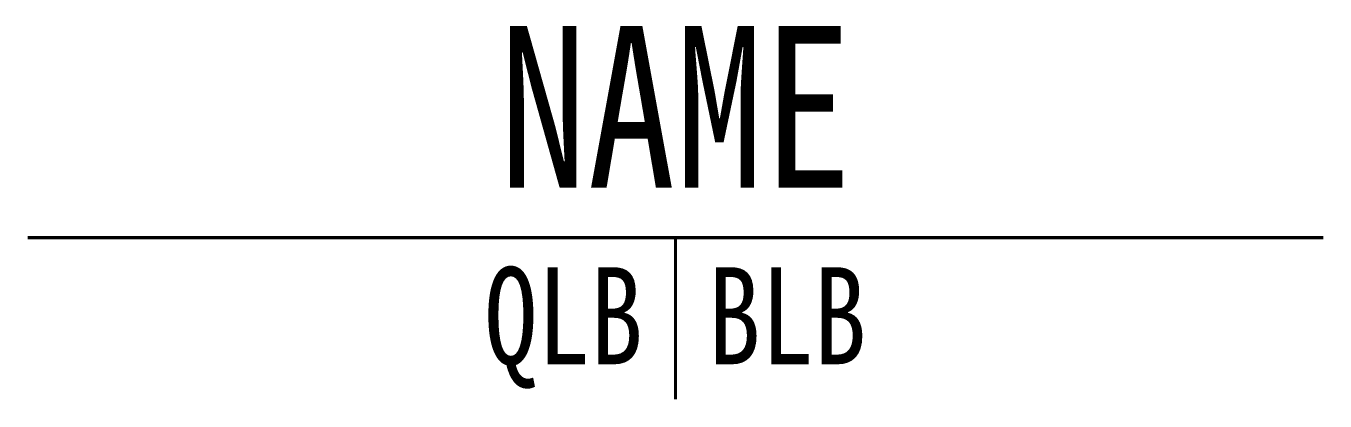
# Model space of a CAD drawing. Header units: inches. Extents: x -20.1 to 20, y -5 to 6.5.
import ezdxf
from ezdxf.enums import TextEntityAlignment as Align

# ---------------------------------------------------------------- set-up
doc = ezdxf.new("R2010")
doc.units = ezdxf.units.IN
doc.header["$MEASUREMENT"] = 0
doc.styles.add('HZ', font='', dxfattribs={"width": 0.75})
doc.styles.get('HZ').set_extended_font_data('SimSun')

msp = doc.modelspace()

# ---------------------------------------------------------------- linework, layer by layer
at = {"color": 7, "const_width": 0.1}
for points in [[(-20.003, 0.007), (19.997, 0.007)], [(-0.003, 0.007), (-0.003, -4.993)]]:
    msp.add_lwpolyline(points, dxfattribs=at)

# ---------------------------------------------------------------- texts
at = {"style": 'HZ', "width": 0.8}
msp.add_attdef('NAME', text='XXX车站', height=5, dxfattribs=at).set_placement((-0.003, 4.049), align=Align.MIDDLE)
msp.add_attdef('QLB', text='K000', height=3, dxfattribs=at).set_placement((-1.003, -2.407), align=Align.MIDDLE_RIGHT)
msp.add_attdef('BLB', text='000', height=3, dxfattribs=at).set_placement((0.997, -2.407), align=Align.MIDDLE_LEFT)

doc.saveas('drawing.dxf')
